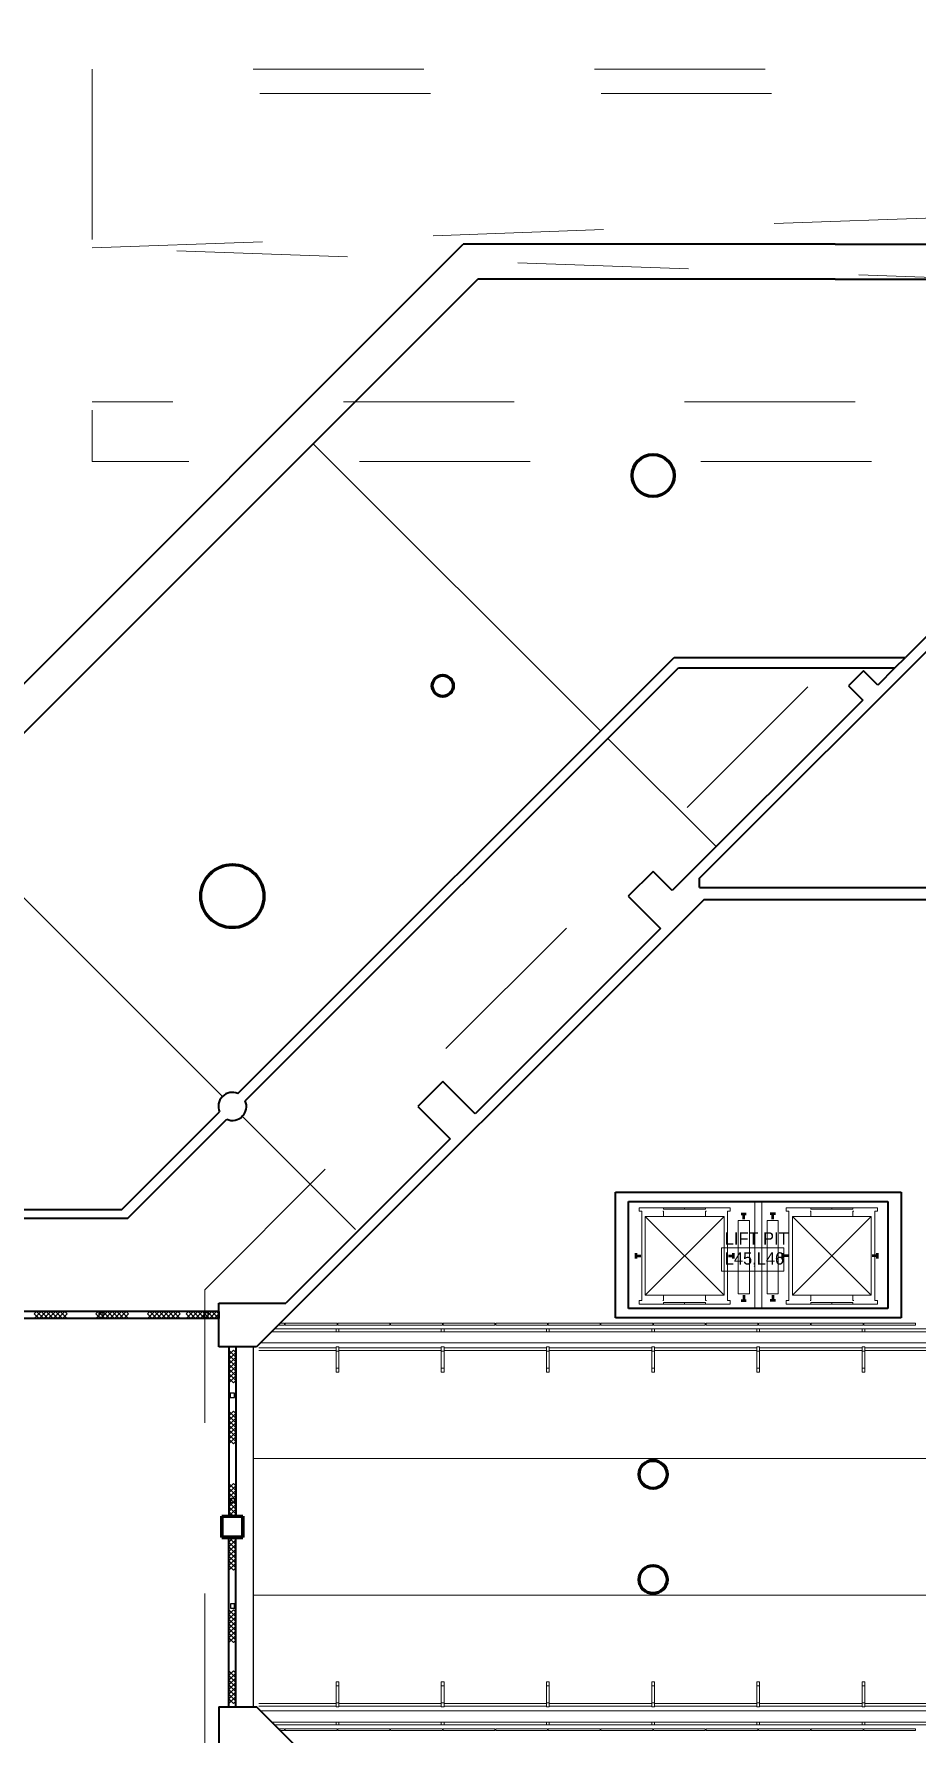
# Model space of a CAD drawing. Header units: metres. Extents: x 1807 to 3745, y 842 to 1968.
# Drawn here: x 3252.34 to 3277.5, y 1416.12 to 1464.6 of the extents above; entities that cross this region are included whole.
import ezdxf
from ezdxf.enums import TextEntityAlignment as Align

# ---------------------------------------------------------------- set-up
doc = ezdxf.new("R2010")
doc.units = ezdxf.units.M
doc.header["$MEASUREMENT"] = 0
doc.linetypes.add('DGN2', pattern=[9.732586, 4.866293, -4.866293])
doc.layers.get('0').update_dxf_attribs({"lineweight": 0})
for name, color, linetype, lineweight in [('Level 1', 7, 'Continuous', 0), ('Level 31', 7, 'Continuous', 0), ('Level 33', 7, 'Continuous', 0)]:
    doc.layers.add(name, color=color, linetype=linetype, lineweight=lineweight)
doc.styles.add('Style-CHAR_FAST_FONT', font='CHAR_FAST_FONT.shx', dxfattribs={"height": 0.2})

# ---------------------------------------------------------------- blocks, each defined once
blk = doc.blocks.new('AnonymusCell_350')
at = {"layer": 'Level 33', "color": 7, "linetype": 'Continuous', "lineweight": 13, "extrusion": (0, 0, -1)}
blk.add_lwpolyline([(0.887, -0.333), (-0.887, -0.333), (-0.887, 0.33), (0.887, 0.33)], close=True, dxfattribs=at)
at = {"layer": 'Level 33', "color": 7, "linetype": 'Continuous', "lineweight": 13, "insert": (-0.795, 0), "char_height": 0.35, "width": 2.54949, "attachment_point": 4, "line_spacing_factor": 0.25, "style": 'Style-CHAR_FAST_FONT'}
blk.add_mtext('L45,L46', dxfattribs=at)

msp = doc.modelspace()

# ---------------------------------------------------------------- linework, layer by layer
at = {"layer": 'Level 1', "color": 7, "linetype": 'DGN2', "lineweight": 0}
for p, q in [((3257.21, 1428.766), (3371.21, 1542.766)), ((3321.856, 1463.6), (3254, 1463.6)), ((3254, 1463.6), (3254, 1452.4)), ((3322.045, 1462.9), (3254, 1462.9)), ((3254, 1458.5), (3378, 1462.9)), ((3378, 1454.1), (3254, 1458.5)), ((3324.43, 1454.1), (3254, 1454.1)), ((3324.89, 1452.4), (3254, 1452.4)), ((3257.21, 1415.234), (3257.21, 1428.766))]:
    msp.add_line(p, q, dxfattribs=at)
at = {"layer": 'Level 1', "color": 7, "linetype": 'Continuous', "lineweight": 40}
for p, q in [((3271.323, 1440.51), (3298.399, 1467.586)), ((3248.402, 1442.417), (3264.586, 1458.6)), ((3275.19, 1458.6), (3264.586, 1458.6)), ((3275.19, 1458.6), (3288.565, 1458.6)), ((3248.969, 1441.569), (3265, 1457.6)), ((3275.19, 1457.6), (3265, 1457.6)), ((3275.19, 1457.6), (3287.989, 1457.6)), ((3281.77, 1451.381), (3277.199, 1446.81)), ((3258.156, 1434.368), (3270.598, 1446.81)), ((3270.598, 1446.81), (3277.199, 1446.81)), ((3276.899, 1446.51), (3277.199, 1446.81)), ((3258.368, 1434.156), (3270.722, 1446.51)), ((3270.722, 1446.51), (3276.899, 1446.51)), ((3276, 1446.424), (3275.576, 1446)), ((3276.407, 1446.018), (3276, 1446.424)), ((3276.899, 1446.51), (3276.407, 1446.018)), ((3275.576, 1446), (3275.982, 1445.593)), ((3275.982, 1445.593), (3270.548, 1440.159)), ((3270, 1440.707), (3269.293, 1440)), ((3270.548, 1440.159), (3270, 1440.707)), ((3271.323, 1440.25), (3271.323, 1440.51)), ((3271.456, 1439.9), (3258.691, 1427.135)), ((3269.293, 1440), (3270.214, 1439.079)), ((3271.323, 1440.25), (3281.85, 1440.25)), ((3271.456, 1439.9), (3281.613, 1439.9)), ((3270.214, 1439.079), (3264.921, 1433.786)), ((3264, 1434.707), (3263.293, 1434)), ((3264.921, 1433.786), (3264, 1434.707)), ((3254.838, 1431.05), (3257.632, 1433.844)), ((3255.012, 1430.8), (3257.844, 1433.632)), ((3263.293, 1434), (3264.214, 1433.079)), ((3264.214, 1433.079), (3259.525, 1428.39)), ((3268.925, 1427.965), (3268.925, 1431.555)), ((3268.925, 1431.555), (3277.075, 1431.555)), ((3269.3, 1431.285), (3276.7, 1431.285)), ((3269.3, 1428.235), (3269.3, 1431.285)), ((3276.7, 1431.285), (3276.7, 1428.235)), ((3277.075, 1431.555), (3277.075, 1427.965)), ((3255.012, 1430.8), (3122.5, 1430.8)), ((3254.838, 1431.05), (3168.65, 1431.05)), ((3257.61, 1427.135), (3257.61, 1428.39)), ((3257.61, 1428.39), (3259.525, 1428.39)), ((3276.7, 1428.235), (3269.3, 1428.235)), ((3257.61, 1428.15), (3250.61, 1428.15)), ((3257.61, 1427.95), (3250.61, 1427.95)), ((3257.61, 1428.15), (3257.61, 1427.95)), ((3277.075, 1427.965), (3268.925, 1427.965)), ((3258.691, 1427.135), (3257.61, 1427.135)), ((3257.9, 1427.141), (3257.9, 1422.306)), ((3258.1, 1427.141), (3258.1, 1422.306)), ((3257.9, 1416.865), (3257.9, 1421.7)), ((3258.1, 1416.865), (3258.1, 1421.7)), ((3257.61, 1416.865), (3258.691, 1416.865)), ((3257.61, 1416.865), (3257.61, 1415.61)), ((3271.456, 1404.1), (3258.691, 1416.865))]:
    msp.add_line(p, q, dxfattribs=at)
at = {"layer": 'Level 1', "color": 7, "linetype": 'Continuous', "lineweight": 13}
for p, q in [((3265, 1457.6), (3248.969, 1441.569)), ((3284.736, 1457.6), (3265, 1457.6)), ((3260.307, 1452.907), (3268.501, 1444.713)), ((3268.713, 1444.501), (3271.801, 1441.412)), ((3249.7, 1442.3), (3257.717, 1434.283)), ((3258.283, 1433.717), (3261.509, 1430.491)), ((3259.366, 1427.81), (3259.49, 1427.81)), ((3259.49, 1427.81), (3259.49, 1427.76)), ((3259.51, 1427.76), (3259.51, 1427.81)), ((3259.51, 1427.81), (3260.99, 1427.81)), ((3260.99, 1427.81), (3260.99, 1427.76)), ((3261.01, 1427.76), (3261.01, 1427.81)), ((3261.01, 1427.81), (3262.49, 1427.81)), ((3262.49, 1427.81), (3262.49, 1427.76)), ((3262.51, 1427.76), (3262.51, 1427.81)), ((3262.51, 1427.81), (3263.99, 1427.81)), ((3263.99, 1427.81), (3263.99, 1427.76)), ((3264.01, 1427.76), (3264.01, 1427.81)), ((3264.01, 1427.81), (3265.49, 1427.81)), ((3265.49, 1427.81), (3265.49, 1427.76)), ((3265.51, 1427.76), (3265.51, 1427.81)), ((3265.51, 1427.81), (3266.99, 1427.81)), ((3266.99, 1427.81), (3266.99, 1427.76)), ((3267.01, 1427.76), (3267.01, 1427.81)), ((3267.01, 1427.81), (3268.49, 1427.81)), ((3268.49, 1427.81), (3268.49, 1427.76)), ((3268.51, 1427.76), (3268.51, 1427.81)), ((3268.51, 1427.81), (3269.99, 1427.81)), ((3269.99, 1427.81), (3269.99, 1427.76)), ((3270.01, 1427.76), (3270.01, 1427.81)), ((3270.01, 1427.81), (3271.49, 1427.81)), ((3271.49, 1427.81), (3271.49, 1427.76)), ((3271.51, 1427.76), (3271.51, 1427.81)), ((3271.51, 1427.81), (3272.99, 1427.81)), ((3272.99, 1427.81), (3272.99, 1427.76)), ((3273.01, 1427.76), (3273.01, 1427.81)), ((3273.01, 1427.81), (3274.49, 1427.81)), ((3274.49, 1427.81), (3274.49, 1427.76)), ((3274.51, 1427.76), (3274.51, 1427.81)), ((3274.51, 1427.81), (3275.99, 1427.81)), ((3275.99, 1427.81), (3275.99, 1427.76)), ((3276.01, 1427.76), (3276.01, 1427.81)), ((3276.01, 1427.81), (3277.49, 1427.81)), ((3277.49, 1427.81), (3277.49, 1427.76)), ((3260.96, 1427.65), (3261.04, 1427.65)), ((3260.96, 1427.57), (3260.96, 1427.65)), ((3261.04, 1427.57), (3260.96, 1427.57)), ((3261.04, 1427.65), (3261.04, 1427.57)), ((3263.96, 1427.65), (3264.04, 1427.65)), ((3263.96, 1427.57), (3263.96, 1427.65)), ((3264.04, 1427.57), (3263.96, 1427.57)), ((3264.04, 1427.65), (3264.04, 1427.57)), ((3266.96, 1427.65), (3267.04, 1427.65)), ((3266.96, 1427.57), (3266.96, 1427.65)), ((3267.04, 1427.57), (3266.96, 1427.57)), ((3267.04, 1427.65), (3267.04, 1427.57)), ((3269.96, 1427.65), (3270.04, 1427.65)), ((3269.96, 1427.57), (3269.96, 1427.65)), ((3270.04, 1427.57), (3269.96, 1427.57)), ((3270.04, 1427.65), (3270.04, 1427.57)), ((3272.96, 1427.65), (3273.04, 1427.65)), ((3272.96, 1427.57), (3272.96, 1427.65)), ((3273.04, 1427.57), (3272.96, 1427.57)), ((3273.04, 1427.65), (3273.04, 1427.57)), ((3275.96, 1427.65), (3276.04, 1427.65)), ((3275.96, 1427.57), (3275.96, 1427.65)), ((3276.04, 1427.57), (3275.96, 1427.57)), ((3276.04, 1427.65), (3276.04, 1427.57)), ((3258.806, 1427.25), (3341.71, 1427.25)), ((3260.96, 1427.135), (3261.04, 1427.135)), ((3260.96, 1427.015), (3260.96, 1427.135)), ((3261.04, 1427.015), (3260.96, 1427.015)), ((3261.04, 1427.135), (3261.04, 1427.015)), ((3263.96, 1427.135), (3264.04, 1427.135)), ((3263.96, 1427.015), (3263.96, 1427.135)), ((3264.04, 1427.015), (3263.96, 1427.015)), ((3264.04, 1427.135), (3264.04, 1427.015)), ((3266.96, 1427.135), (3267.04, 1427.135)), ((3266.96, 1427.015), (3266.96, 1427.135)), ((3267.04, 1427.015), (3266.96, 1427.015)), ((3267.04, 1427.135), (3267.04, 1427.015)), ((3269.96, 1427.135), (3270.04, 1427.135)), ((3269.96, 1427.015), (3269.96, 1427.135)), ((3270.04, 1427.015), (3269.96, 1427.015)), ((3270.04, 1427.135), (3270.04, 1427.015)), ((3272.96, 1427.135), (3273.04, 1427.135)), ((3272.96, 1427.015), (3272.96, 1427.135)), ((3273.04, 1427.015), (3272.96, 1427.015)), ((3273.04, 1427.135), (3273.04, 1427.015)), ((3275.96, 1427.135), (3276.04, 1427.135)), ((3275.96, 1427.015), (3275.96, 1427.135)), ((3276.04, 1427.015), (3275.96, 1427.015)), ((3276.04, 1427.135), (3276.04, 1427.015)), ((3260.96, 1426.535), (3261.04, 1426.535)), ((3260.96, 1426.415), (3260.96, 1426.535)), ((3261.04, 1426.415), (3260.96, 1426.415)), ((3261.04, 1426.535), (3261.04, 1426.415)), ((3263.96, 1426.535), (3264.04, 1426.535)), ((3263.96, 1426.415), (3263.96, 1426.535)), ((3264.04, 1426.415), (3263.96, 1426.415)), ((3264.04, 1426.535), (3264.04, 1426.415)), ((3266.96, 1426.535), (3267.04, 1426.535)), ((3266.96, 1426.415), (3266.96, 1426.535)), ((3267.04, 1426.415), (3266.96, 1426.415)), ((3267.04, 1426.535), (3267.04, 1426.415)), ((3269.96, 1426.535), (3270.04, 1426.535)), ((3269.96, 1426.415), (3269.96, 1426.535)), ((3270.04, 1426.415), (3269.96, 1426.415)), ((3270.04, 1426.535), (3270.04, 1426.415)), ((3272.96, 1426.535), (3273.04, 1426.535)), ((3272.96, 1426.415), (3272.96, 1426.535)), ((3273.04, 1426.415), (3272.96, 1426.415)), ((3273.04, 1426.535), (3273.04, 1426.415)), ((3275.96, 1426.535), (3276.04, 1426.535)), ((3275.96, 1426.415), (3275.96, 1426.535)), ((3276.04, 1426.415), (3275.96, 1426.415)), ((3276.04, 1426.535), (3276.04, 1426.415)), ((3341.71, 1423.95), (3258.591, 1423.95)), ((3341.71, 1420.05), (3258.591, 1420.05)), ((3261.04, 1417.585), (3260.96, 1417.585)), ((3260.96, 1417.585), (3260.96, 1417.465)), ((3261.04, 1417.465), (3261.04, 1417.585)), ((3264.04, 1417.585), (3263.96, 1417.585)), ((3263.96, 1417.585), (3263.96, 1417.465)), ((3264.04, 1417.465), (3264.04, 1417.585)), ((3267.04, 1417.585), (3266.96, 1417.585)), ((3266.96, 1417.585), (3266.96, 1417.465)), ((3267.04, 1417.465), (3267.04, 1417.585)), ((3270.04, 1417.585), (3269.96, 1417.585)), ((3269.96, 1417.585), (3269.96, 1417.465)), ((3270.04, 1417.465), (3270.04, 1417.585)), ((3273.04, 1417.585), (3272.96, 1417.585)), ((3272.96, 1417.585), (3272.96, 1417.465)), ((3273.04, 1417.465), (3273.04, 1417.585)), ((3276.04, 1417.585), (3275.96, 1417.585)), ((3275.96, 1417.585), (3275.96, 1417.465)), ((3276.04, 1417.465), (3276.04, 1417.585)), ((3260.96, 1417.465), (3261.04, 1417.465)), ((3263.96, 1417.465), (3264.04, 1417.465)), ((3266.96, 1417.465), (3267.04, 1417.465)), ((3269.96, 1417.465), (3270.04, 1417.465)), ((3272.96, 1417.465), (3273.04, 1417.465)), ((3275.96, 1417.465), (3276.04, 1417.465)), ((3258.793, 1416.75), (3341.71, 1416.75)), ((3261.04, 1416.985), (3260.96, 1416.985)), ((3260.96, 1416.985), (3260.96, 1416.865)), ((3260.96, 1416.865), (3261.04, 1416.865)), ((3261.04, 1416.865), (3261.04, 1416.985)), ((3264.04, 1416.985), (3263.96, 1416.985)), ((3263.96, 1416.985), (3263.96, 1416.865)), ((3263.96, 1416.865), (3264.04, 1416.865)), ((3264.04, 1416.865), (3264.04, 1416.985)), ((3267.04, 1416.985), (3266.96, 1416.985)), ((3266.96, 1416.985), (3266.96, 1416.865)), ((3266.96, 1416.865), (3267.04, 1416.865)), ((3267.04, 1416.865), (3267.04, 1416.985)), ((3270.04, 1416.985), (3269.96, 1416.985)), ((3269.96, 1416.985), (3269.96, 1416.865)), ((3269.96, 1416.865), (3270.04, 1416.865)), ((3270.04, 1416.865), (3270.04, 1416.985)), ((3273.04, 1416.985), (3272.96, 1416.985)), ((3272.96, 1416.985), (3272.96, 1416.865)), ((3272.96, 1416.865), (3273.04, 1416.865)), ((3273.04, 1416.865), (3273.04, 1416.985)), ((3276.04, 1416.985), (3275.96, 1416.985)), ((3275.96, 1416.985), (3275.96, 1416.865)), ((3275.96, 1416.865), (3276.04, 1416.865)), ((3276.04, 1416.865), (3276.04, 1416.985)), ((3259.366, 1416.19), (3259.49, 1416.19)), ((3259.49, 1416.19), (3259.49, 1416.24)), ((3259.51, 1416.24), (3259.51, 1416.19)), ((3259.51, 1416.19), (3260.99, 1416.19)), ((3261.04, 1416.43), (3260.96, 1416.43)), ((3260.96, 1416.43), (3260.96, 1416.35)), ((3260.96, 1416.35), (3261.04, 1416.35)), ((3260.99, 1416.19), (3260.99, 1416.24)), ((3261.01, 1416.24), (3261.01, 1416.19)), ((3261.01, 1416.19), (3262.49, 1416.19)), ((3261.04, 1416.35), (3261.04, 1416.43)), ((3262.49, 1416.19), (3262.49, 1416.24)), ((3262.51, 1416.24), (3262.51, 1416.19)), ((3262.51, 1416.19), (3263.99, 1416.19)), ((3264.04, 1416.43), (3263.96, 1416.43)), ((3263.96, 1416.43), (3263.96, 1416.35)), ((3263.96, 1416.35), (3264.04, 1416.35)), ((3263.99, 1416.19), (3263.99, 1416.24)), ((3264.01, 1416.24), (3264.01, 1416.19)), ((3264.01, 1416.19), (3265.49, 1416.19)), ((3264.04, 1416.35), (3264.04, 1416.43)), ((3265.49, 1416.19), (3265.49, 1416.24)), ((3265.51, 1416.24), (3265.51, 1416.19)), ((3265.51, 1416.19), (3266.99, 1416.19)), ((3267.04, 1416.43), (3266.96, 1416.43)), ((3266.96, 1416.43), (3266.96, 1416.35)), ((3266.96, 1416.35), (3267.04, 1416.35)), ((3266.99, 1416.19), (3266.99, 1416.24)), ((3267.01, 1416.24), (3267.01, 1416.19)), ((3267.01, 1416.19), (3268.49, 1416.19)), ((3267.04, 1416.35), (3267.04, 1416.43)), ((3268.49, 1416.19), (3268.49, 1416.24)), ((3268.51, 1416.24), (3268.51, 1416.19)), ((3268.51, 1416.19), (3269.99, 1416.19)), ((3270.04, 1416.43), (3269.96, 1416.43)), ((3269.96, 1416.43), (3269.96, 1416.35)), ((3269.96, 1416.35), (3270.04, 1416.35)), ((3269.99, 1416.19), (3269.99, 1416.24)), ((3270.01, 1416.24), (3270.01, 1416.19)), ((3270.01, 1416.19), (3271.49, 1416.19)), ((3270.04, 1416.35), (3270.04, 1416.43)), ((3271.49, 1416.19), (3271.49, 1416.24)), ((3271.51, 1416.24), (3271.51, 1416.19)), ((3271.51, 1416.19), (3272.99, 1416.19)), ((3273.04, 1416.43), (3272.96, 1416.43)), ((3272.96, 1416.43), (3272.96, 1416.35)), ((3272.96, 1416.35), (3273.04, 1416.35)), ((3272.99, 1416.19), (3272.99, 1416.24)), ((3273.01, 1416.24), (3273.01, 1416.19)), ((3273.01, 1416.19), (3274.49, 1416.19)), ((3273.04, 1416.35), (3273.04, 1416.43)), ((3274.49, 1416.19), (3274.49, 1416.24)), ((3274.51, 1416.24), (3274.51, 1416.19)), ((3274.51, 1416.19), (3275.99, 1416.19)), ((3276.04, 1416.43), (3275.96, 1416.43)), ((3275.96, 1416.43), (3275.96, 1416.35)), ((3275.96, 1416.35), (3276.04, 1416.35)), ((3275.99, 1416.19), (3275.99, 1416.24)), ((3276.01, 1416.24), (3276.01, 1416.19)), ((3276.01, 1416.19), (3277.49, 1416.19)), ((3276.04, 1416.35), (3276.04, 1416.43)), ((3277.49, 1416.19), (3277.49, 1416.24))]:
    msp.add_line(p, q, dxfattribs=at)
at = {"layer": 'Level 1', "color": 7, "linetype": 'Continuous', "lineweight": 0}
for p, q in [((3272.9, 1431.285), (3272.9, 1428.235)), ((3273.1, 1431.285), (3273.1, 1428.235)), ((3269.6, 1431.11), (3272.2, 1431.11)), ((3269.6, 1431.01), (3269.6, 1431.11)), ((3272.2, 1431.11), (3269.6, 1431.11)), ((3269.6, 1431.01), (3269.675, 1431.01)), ((3269.675, 1431.01), (3269.675, 1428.46)), ((3269.775, 1430.86), (3269.775, 1428.61)), ((3272.025, 1430.86), (3269.775, 1428.61)), ((3269.775, 1430.86), (3272.025, 1428.61)), ((3269.775, 1430.86), (3272.025, 1430.86)), ((3270.278, 1431.01), (3270.3, 1431.01)), ((3270.9, 1431.11), (3270.3, 1431.11)), ((3270.3, 1431.11), (3270.3, 1431.07)), ((3270.3, 1431.07), (3270.9, 1431.07)), ((3270.3, 1430.86), (3270.3, 1431.01)), ((3270.9, 1431.07), (3270.9, 1431.11)), ((3270.9, 1431.11), (3271.5, 1431.11)), ((3270.9, 1431.07), (3270.9, 1431.11)), ((3271.5, 1431.07), (3270.9, 1431.07)), ((3271.5, 1431.11), (3271.5, 1431.07)), ((3271.5, 1430.86), (3271.5, 1431.01)), ((3271.522, 1431.01), (3271.5, 1431.01)), ((3272.025, 1428.61), (3272.025, 1430.86)), ((3272.125, 1431.01), (3272.125, 1428.46)), ((3272.2, 1431.01), (3272.125, 1431.01)), ((3272.2, 1431.01), (3272.2, 1431.11)), ((3272.748, 1430.744), (3272.428, 1430.744)), ((3272.428, 1430.744), (3272.428, 1428.651)), ((3272.748, 1428.651), (3272.748, 1430.744)), ((3273.252, 1428.651), (3273.252, 1430.744)), ((3273.252, 1430.744), (3273.572, 1430.744)), ((3273.572, 1430.744), (3273.572, 1428.651)), ((3276.4, 1431.11), (3273.8, 1431.11)), ((3273.8, 1431.11), (3276.4, 1431.11)), ((3273.8, 1431.01), (3273.8, 1431.11)), ((3273.8, 1431.01), (3273.875, 1431.01)), ((3273.875, 1431.01), (3273.875, 1428.46)), ((3273.975, 1428.61), (3273.975, 1430.86)), ((3273.975, 1430.86), (3276.225, 1428.61)), ((3276.225, 1430.86), (3273.975, 1428.61)), ((3276.225, 1430.86), (3273.975, 1430.86)), ((3274.478, 1431.01), (3274.5, 1431.01)), ((3275.1, 1431.11), (3274.5, 1431.11)), ((3274.5, 1431.11), (3274.5, 1431.07)), ((3274.5, 1431.07), (3275.1, 1431.07)), ((3274.5, 1430.86), (3274.5, 1431.01)), ((3275.1, 1431.07), (3275.1, 1431.11)), ((3275.1, 1431.07), (3275.1, 1431.11)), ((3275.1, 1431.11), (3275.7, 1431.11)), ((3275.7, 1431.07), (3275.1, 1431.07)), ((3275.7, 1431.11), (3275.7, 1431.07)), ((3275.7, 1430.86), (3275.7, 1431.01)), ((3275.722, 1431.01), (3275.7, 1431.01)), ((3276.225, 1430.86), (3276.225, 1428.61)), ((3276.325, 1431.01), (3276.325, 1428.46)), ((3276.4, 1431.01), (3276.325, 1431.01)), ((3276.4, 1431.01), (3276.4, 1431.11)), ((3269.6, 1428.46), (3269.6, 1428.36)), ((3269.6, 1428.46), (3269.675, 1428.46)), ((3269.6, 1428.36), (3272.2, 1428.36)), ((3272.2, 1428.36), (3269.6, 1428.36)), ((3269.775, 1428.61), (3272.025, 1428.61)), ((3270.278, 1428.46), (3270.3, 1428.46)), ((3270.3, 1428.61), (3270.3, 1428.46)), ((3270.3, 1428.4), (3270.9, 1428.4)), ((3270.3, 1428.36), (3270.3, 1428.4)), ((3270.9, 1428.36), (3270.3, 1428.36)), ((3271.5, 1428.4), (3270.9, 1428.4)), ((3270.9, 1428.4), (3270.9, 1428.36)), ((3270.9, 1428.4), (3270.9, 1428.36)), ((3270.9, 1428.36), (3271.5, 1428.36)), ((3271.5, 1428.61), (3271.5, 1428.46)), ((3271.522, 1428.46), (3271.5, 1428.46)), ((3271.5, 1428.36), (3271.5, 1428.4)), ((3272.2, 1428.46), (3272.125, 1428.46)), ((3272.2, 1428.46), (3272.2, 1428.36)), ((3272.428, 1428.651), (3272.748, 1428.651)), ((3273.572, 1428.651), (3273.252, 1428.651)), ((3273.8, 1428.46), (3273.8, 1428.36)), ((3273.8, 1428.46), (3273.875, 1428.46)), ((3276.4, 1428.36), (3273.8, 1428.36)), ((3273.8, 1428.36), (3276.4, 1428.36)), ((3276.225, 1428.61), (3273.975, 1428.61)), ((3274.478, 1428.46), (3274.5, 1428.46)), ((3274.5, 1428.61), (3274.5, 1428.46)), ((3274.5, 1428.4), (3275.1, 1428.4)), ((3274.5, 1428.36), (3274.5, 1428.4)), ((3275.1, 1428.36), (3274.5, 1428.36)), ((3275.1, 1428.4), (3275.1, 1428.36)), ((3275.7, 1428.4), (3275.1, 1428.4)), ((3275.1, 1428.4), (3275.1, 1428.36)), ((3275.1, 1428.36), (3275.7, 1428.36)), ((3275.7, 1428.61), (3275.7, 1428.46)), ((3275.722, 1428.46), (3275.7, 1428.46)), ((3275.7, 1428.36), (3275.7, 1428.4)), ((3276.4, 1428.46), (3276.325, 1428.46)), ((3276.4, 1428.46), (3276.4, 1428.36)), ((3240.375, 1428.15), (3257.61, 1428.15)), ((3252.35, 1427.95), (3252.55, 1428.15)), ((3252.417, 1428.15), (3252.35, 1428.083)), ((3252.35, 1428.083), (3252.484, 1427.95)), ((3252.617, 1427.95), (3252.417, 1428.15)), ((3252.484, 1427.95), (3252.684, 1428.15)), ((3252.55, 1428.15), (3252.75, 1427.95)), ((3252.817, 1428.15), (3252.617, 1427.95)), ((3252.684, 1428.15), (3252.884, 1427.95)), ((3252.75, 1427.95), (3252.95, 1428.15)), ((3253.017, 1427.95), (3252.817, 1428.15)), ((3252.884, 1427.95), (3253.084, 1428.15)), ((3252.95, 1428.15), (3253.15, 1427.95)), ((3253.217, 1428.15), (3253.017, 1427.95)), ((3253.084, 1428.15), (3253.284, 1427.95)), ((3253.15, 1427.95), (3253.284, 1428.083)), ((3253.284, 1428.083), (3253.217, 1428.15)), ((3254.102, 1427.95), (3254.302, 1428.15)), ((3254.169, 1428.15), (3254.102, 1428.083)), ((3254.102, 1428.083), (3254.236, 1427.95)), ((3254.369, 1427.95), (3254.169, 1428.15)), ((3254.236, 1427.95), (3254.436, 1428.15)), ((3254.302, 1428.15), (3254.502, 1427.95)), ((3254.569, 1428.15), (3254.369, 1427.95)), ((3254.436, 1428.15), (3254.636, 1427.95)), ((3254.502, 1427.95), (3254.702, 1428.15)), ((3254.769, 1427.95), (3254.569, 1428.15)), ((3254.636, 1427.95), (3254.836, 1428.15)), ((3254.702, 1428.15), (3254.902, 1427.95)), ((3254.969, 1428.15), (3254.769, 1427.95)), ((3254.836, 1428.15), (3255.036, 1427.95)), ((3254.902, 1427.95), (3255.036, 1428.083)), ((3255.036, 1428.083), (3254.969, 1428.15)), ((3255.575, 1427.95), (3255.775, 1428.15)), ((3255.642, 1428.15), (3255.575, 1428.083)), ((3255.575, 1428.083), (3255.709, 1427.95)), ((3255.842, 1427.95), (3255.642, 1428.15)), ((3255.709, 1427.95), (3255.909, 1428.15)), ((3255.775, 1428.15), (3255.975, 1427.95)), ((3256.042, 1428.15), (3255.842, 1427.95)), ((3255.909, 1428.15), (3256.109, 1427.95)), ((3255.975, 1427.95), (3256.175, 1428.15)), ((3256.242, 1427.95), (3256.042, 1428.15)), ((3256.109, 1427.95), (3256.309, 1428.15)), ((3256.175, 1428.15), (3256.375, 1427.95)), ((3256.442, 1428.15), (3256.242, 1427.95)), ((3256.309, 1428.15), (3256.509, 1427.95)), ((3256.375, 1427.95), (3256.509, 1428.083)), ((3256.509, 1428.083), (3256.442, 1428.15)), ((3256.683, 1427.95), (3256.883, 1428.15)), ((3256.749, 1428.15), (3256.683, 1428.083)), ((3256.683, 1428.083), (3256.816, 1427.95)), ((3256.949, 1427.95), (3256.749, 1428.15)), ((3256.816, 1427.95), (3257.016, 1428.15)), ((3256.883, 1428.15), (3257.083, 1427.95)), ((3257.149, 1428.15), (3256.949, 1427.95)), ((3257.016, 1428.15), (3257.216, 1427.95)), ((3257.083, 1427.95), (3257.283, 1428.15)), ((3257.349, 1427.95), (3257.149, 1428.15)), ((3257.216, 1427.95), (3257.416, 1428.15)), ((3257.283, 1428.15), (3257.483, 1427.95)), ((3257.549, 1428.15), (3257.349, 1427.95)), ((3257.416, 1428.15), (3257.616, 1427.95)), ((3257.483, 1427.95), (3257.616, 1428.083)), ((3257.616, 1428.083), (3257.549, 1428.15)), ((3259.312, 1427.76), (3259.49, 1427.76)), ((3259.51, 1427.76), (3260.99, 1427.76)), ((3261.01, 1427.76), (3262.49, 1427.76)), ((3262.51, 1427.76), (3263.99, 1427.76)), ((3264.01, 1427.76), (3265.49, 1427.76)), ((3265.51, 1427.76), (3266.99, 1427.76)), ((3267.01, 1427.76), (3268.49, 1427.76)), ((3268.51, 1427.76), (3269.99, 1427.76)), ((3270.01, 1427.76), (3271.49, 1427.76)), ((3271.51, 1427.76), (3272.99, 1427.76)), ((3273.01, 1427.76), (3274.49, 1427.76)), ((3274.51, 1427.76), (3275.99, 1427.76)), ((3276.01, 1427.76), (3277.49, 1427.76)), ((3259.137, 1427.57), (3260.96, 1427.57)), ((3259.213, 1427.65), (3260.96, 1427.65)), ((3261.04, 1427.65), (3263.96, 1427.65)), ((3261.04, 1427.57), (3263.96, 1427.57)), ((3264.04, 1427.65), (3266.96, 1427.65)), ((3264.04, 1427.57), (3266.96, 1427.57)), ((3267.04, 1427.65), (3269.96, 1427.65)), ((3267.04, 1427.57), (3269.96, 1427.57)), ((3270.04, 1427.65), (3272.96, 1427.65)), ((3270.04, 1427.57), (3272.96, 1427.57)), ((3273.04, 1427.65), (3275.96, 1427.65)), ((3273.04, 1427.57), (3275.96, 1427.57)), ((3276.04, 1427.65), (3278.96, 1427.65)), ((3276.04, 1427.57), (3278.96, 1427.57)), ((3257.9, 1427.141), (3257.61, 1427.141)), ((3257.9, 1426.912), (3258.033, 1427.046)), ((3258.1, 1426.846), (3257.9, 1427.046)), ((3258.1, 1426.979), (3257.9, 1426.779)), ((3258.1, 1426.713), (3257.9, 1426.912)), ((3257.9, 1426.646), (3258.1, 1426.846)), ((3257.9, 1426.779), (3258.1, 1426.579)), ((3258.033, 1427.046), (3258.1, 1426.979)), ((3258.591, 1427.135), (3258.591, 1416.865)), ((3258.75, 1427.115), (3260.96, 1427.115)), ((3258.75, 1427.035), (3260.96, 1427.035)), ((3260.96, 1426.535), (3260.96, 1427.015)), ((3261.04, 1427.115), (3263.96, 1427.115)), ((3261.04, 1427.035), (3263.96, 1427.035)), ((3261.04, 1426.535), (3261.04, 1427.015)), ((3263.96, 1426.535), (3263.96, 1427.015)), ((3264.04, 1427.115), (3266.96, 1427.115)), ((3264.04, 1427.035), (3266.96, 1427.035)), ((3264.04, 1426.535), (3264.04, 1427.015)), ((3266.96, 1426.535), (3266.96, 1427.015)), ((3267.04, 1427.115), (3269.96, 1427.115)), ((3267.04, 1427.035), (3269.96, 1427.035)), ((3267.04, 1426.535), (3267.04, 1427.015)), ((3269.96, 1426.535), (3269.96, 1427.015)), ((3270.04, 1427.115), (3272.96, 1427.115)), ((3270.04, 1427.035), (3272.96, 1427.035)), ((3270.04, 1426.535), (3270.04, 1427.015)), ((3272.96, 1426.535), (3272.96, 1427.015)), ((3273.04, 1427.115), (3275.96, 1427.115)), ((3273.04, 1427.035), (3275.96, 1427.035)), ((3273.04, 1426.535), (3273.04, 1427.015)), ((3275.96, 1426.535), (3275.96, 1427.015)), ((3276.04, 1427.115), (3278.96, 1427.115)), ((3276.04, 1427.035), (3278.96, 1427.035)), ((3276.04, 1426.535), (3276.04, 1427.015)), ((3257.9, 1426.513), (3258.1, 1426.713)), ((3258.1, 1426.446), (3257.9, 1426.646)), ((3258.1, 1426.579), (3257.9, 1426.379)), ((3258.1, 1426.312), (3257.9, 1426.513)), ((3257.9, 1426.246), (3258.1, 1426.446)), ((3257.9, 1426.379), (3258.1, 1426.179)), ((3257.9, 1426.112), (3258.1, 1426.312)), ((3258.033, 1426.112), (3257.9, 1426.246)), ((3258.1, 1426.179), (3258.033, 1426.112)), ((3257.9, 1425.171), (3258.033, 1425.304)), ((3258.1, 1425.104), (3257.9, 1425.304)), ((3258.1, 1425.238), (3257.9, 1425.038)), ((3258.1, 1424.971), (3257.9, 1425.171)), ((3257.9, 1424.904), (3258.1, 1425.104)), ((3257.9, 1425.038), (3258.1, 1424.838)), ((3257.9, 1424.771), (3258.1, 1424.971)), ((3258.1, 1424.704), (3257.9, 1424.904)), ((3258.1, 1424.838), (3257.9, 1424.638)), ((3258.033, 1425.304), (3258.1, 1425.238)), ((3258.1, 1424.571), (3257.9, 1424.771)), ((3257.9, 1424.504), (3258.1, 1424.704)), ((3257.9, 1424.638), (3258.1, 1424.438)), ((3257.9, 1424.371), (3258.1, 1424.571)), ((3258.033, 1424.371), (3257.9, 1424.504)), ((3258.1, 1424.438), (3258.033, 1424.371)), ((3257.9, 1423.106), (3258.033, 1423.239)), ((3258.1, 1423.039), (3257.9, 1423.239)), ((3258.1, 1423.173), (3257.9, 1422.973)), ((3258.1, 1422.906), (3257.9, 1423.106)), ((3257.9, 1422.839), (3258.1, 1423.039)), ((3257.9, 1422.973), (3258.1, 1422.773)), ((3257.9, 1422.706), (3258.1, 1422.906)), ((3258.033, 1423.239), (3258.1, 1423.173)), ((3258.1, 1422.639), (3257.9, 1422.839)), ((3258.1, 1422.773), (3257.9, 1422.573)), ((3258.1, 1422.506), (3257.9, 1422.706)), ((3257.9, 1422.439), (3258.1, 1422.639)), ((3257.9, 1422.573), (3258.1, 1422.373)), ((3257.9, 1422.306), (3258.1, 1422.506)), ((3258.033, 1422.306), (3257.9, 1422.439)), ((3258.1, 1422.373), (3258.033, 1422.306)), ((3257.9, 1421.7), (3258.1, 1421.5)), ((3258.033, 1421.7), (3257.9, 1421.567)), ((3257.9, 1421.433), (3258.1, 1421.633)), ((3257.9, 1421.567), (3258.1, 1421.367)), ((3258.1, 1421.5), (3257.9, 1421.3)), ((3258.1, 1421.633), (3258.033, 1421.7)), ((3258.3, 1421.7), (3258.1, 1421.7)), ((3258.1, 1421.233), (3257.9, 1421.433)), ((3258.1, 1421.367), (3257.9, 1421.167)), ((3257.9, 1421.3), (3258.1, 1421.1)), ((3257.9, 1421.033), (3258.1, 1421.233)), ((3257.9, 1421.167), (3258.1, 1420.967)), ((3258.1, 1421.1), (3257.9, 1420.9)), ((3258.1, 1420.833), (3257.9, 1421.033)), ((3258.1, 1420.967), (3257.9, 1420.767)), ((3257.9, 1420.9), (3258.033, 1420.767)), ((3258.033, 1420.767), (3258.1, 1420.833)), ((3257.9, 1419.635), (3258.1, 1419.435)), ((3258.033, 1419.635), (3257.9, 1419.502)), ((3257.9, 1419.368), (3258.1, 1419.568)), ((3257.9, 1419.502), (3258.1, 1419.302)), ((3258.1, 1419.568), (3258.033, 1419.635)), ((3258.1, 1419.435), (3257.9, 1419.235)), ((3258.1, 1419.168), (3257.9, 1419.368)), ((3258.1, 1419.302), (3257.9, 1419.102)), ((3257.9, 1419.235), (3258.1, 1419.035)), ((3257.9, 1418.968), (3258.1, 1419.168)), ((3257.9, 1419.102), (3258.1, 1418.902)), ((3258.1, 1419.035), (3257.9, 1418.835)), ((3258.1, 1418.768), (3257.9, 1418.968)), ((3258.1, 1418.902), (3257.9, 1418.702)), ((3257.9, 1418.835), (3258.033, 1418.702)), ((3258.033, 1418.702), (3258.1, 1418.768)), ((3257.9, 1417.894), (3258.1, 1417.694)), ((3258.033, 1417.894), (3257.9, 1417.76)), ((3257.9, 1417.627), (3258.1, 1417.827)), ((3257.9, 1417.76), (3258.1, 1417.56)), ((3258.1, 1417.694), (3257.9, 1417.494)), ((3258.1, 1417.427), (3257.9, 1417.627)), ((3258.1, 1417.56), (3257.9, 1417.36)), ((3258.1, 1417.827), (3258.033, 1417.894)), ((3257.9, 1417.494), (3258.1, 1417.294)), ((3257.9, 1417.227), (3258.1, 1417.427)), ((3257.9, 1417.36), (3258.1, 1417.16)), ((3258.1, 1417.294), (3257.9, 1417.094)), ((3258.1, 1417.027), (3257.9, 1417.227)), ((3258.1, 1417.16), (3257.9, 1416.96)), ((3257.9, 1417.094), (3258.033, 1416.96)), ((3260.96, 1417.465), (3260.96, 1416.985)), ((3261.04, 1417.465), (3261.04, 1416.985)), ((3263.96, 1417.465), (3263.96, 1416.985)), ((3264.04, 1417.465), (3264.04, 1416.985)), ((3266.96, 1417.465), (3266.96, 1416.985)), ((3267.04, 1417.465), (3267.04, 1416.985)), ((3269.96, 1417.465), (3269.96, 1416.985)), ((3270.04, 1417.465), (3270.04, 1416.985)), ((3272.96, 1417.465), (3272.96, 1416.985)), ((3273.04, 1417.465), (3273.04, 1416.985)), ((3275.96, 1417.465), (3275.96, 1416.985)), ((3276.04, 1417.465), (3276.04, 1416.985)), ((3258.033, 1416.96), (3258.1, 1417.027)), ((3258.75, 1416.965), (3260.96, 1416.965)), ((3258.75, 1416.885), (3260.96, 1416.885)), ((3261.04, 1416.965), (3263.96, 1416.965)), ((3261.04, 1416.885), (3263.96, 1416.885)), ((3264.04, 1416.965), (3266.96, 1416.965)), ((3264.04, 1416.885), (3266.96, 1416.885)), ((3267.04, 1416.965), (3269.96, 1416.965)), ((3267.04, 1416.885), (3269.96, 1416.885)), ((3270.04, 1416.965), (3272.96, 1416.965)), ((3270.04, 1416.885), (3272.96, 1416.885)), ((3273.04, 1416.965), (3275.96, 1416.965)), ((3273.04, 1416.885), (3275.96, 1416.885)), ((3276.04, 1416.965), (3278.96, 1416.965)), ((3276.04, 1416.885), (3278.96, 1416.885)), ((3259.137, 1416.43), (3260.96, 1416.43)), ((3259.213, 1416.35), (3260.96, 1416.35)), ((3259.312, 1416.24), (3259.49, 1416.24)), ((3259.51, 1416.24), (3260.99, 1416.24)), ((3261.01, 1416.24), (3262.49, 1416.24)), ((3261.04, 1416.43), (3263.96, 1416.43)), ((3261.04, 1416.35), (3263.96, 1416.35)), ((3262.51, 1416.24), (3263.99, 1416.24)), ((3264.01, 1416.24), (3265.49, 1416.24)), ((3264.04, 1416.43), (3266.96, 1416.43)), ((3264.04, 1416.35), (3266.96, 1416.35)), ((3265.51, 1416.24), (3266.99, 1416.24)), ((3267.01, 1416.24), (3268.49, 1416.24)), ((3267.04, 1416.43), (3269.96, 1416.43)), ((3267.04, 1416.35), (3269.96, 1416.35)), ((3268.51, 1416.24), (3269.99, 1416.24)), ((3270.01, 1416.24), (3271.49, 1416.24)), ((3270.04, 1416.43), (3272.96, 1416.43)), ((3270.04, 1416.35), (3272.96, 1416.35)), ((3271.51, 1416.24), (3272.99, 1416.24)), ((3273.01, 1416.24), (3274.49, 1416.24)), ((3273.04, 1416.43), (3275.96, 1416.43)), ((3273.04, 1416.35), (3275.96, 1416.35)), ((3274.51, 1416.24), (3275.99, 1416.24)), ((3276.01, 1416.24), (3277.49, 1416.24)), ((3276.04, 1416.43), (3278.96, 1416.43)), ((3276.04, 1416.35), (3278.96, 1416.35))]:
    msp.add_line(p, q, dxfattribs=at)
at = {"layer": 'Level 1', "color": 7, "linetype": 'Continuous', "lineweight": 53}
for p, q in [((3272.51, 1430.93), (3272.66, 1430.93)), ((3272.585, 1430.786), (3272.585, 1430.93)), ((3273.49, 1430.93), (3273.34, 1430.93)), ((3273.415, 1430.786), (3273.415, 1430.93)), ((3269.506, 1429.81), (3269.506, 1429.66)), ((3269.506, 1429.735), (3269.65, 1429.735)), ((3272.15, 1429.735), (3272.294, 1429.735)), ((3272.294, 1429.66), (3272.294, 1429.81)), ((3273.706, 1429.66), (3273.706, 1429.81)), ((3273.85, 1429.735), (3273.706, 1429.735)), ((3276.394, 1429.735), (3276.25, 1429.735)), ((3276.394, 1429.81), (3276.394, 1429.66)), ((3272.51, 1428.465), (3272.66, 1428.465)), ((3272.585, 1428.609), (3272.585, 1428.465)), ((3273.49, 1428.465), (3273.34, 1428.465)), ((3273.415, 1428.609), (3273.415, 1428.465))]:
    msp.add_line(p, q, dxfattribs=at)
at = {"layer": 'Level 1', "color": 7, "linetype": 'Continuous', "lineweight": 30}
for p, q in [((3254.31, 1428.11), (3254.19, 1428.11)), ((3254.19, 1428.11), (3254.19, 1427.99)), ((3254.19, 1427.99), (3254.31, 1427.99)), ((3254.31, 1427.99), (3254.31, 1428.11)), ((3257.31, 1428.11), (3257.19, 1428.11)), ((3257.19, 1428.11), (3257.19, 1427.99)), ((3257.19, 1427.99), (3257.31, 1427.99)), ((3257.31, 1427.99), (3257.31, 1428.11)), ((3258.591, 1427.135), (3258.591, 1416.865)), ((3258.057, 1425.813), (3257.937, 1425.813)), ((3257.937, 1425.813), (3257.937, 1425.693)), ((3258.057, 1425.693), (3258.057, 1425.813)), ((3257.937, 1425.693), (3258.057, 1425.693)), ((3258.064, 1422.812), (3257.944, 1422.812)), ((3257.944, 1422.812), (3257.944, 1422.693)), ((3257.944, 1422.693), (3258.064, 1422.693)), ((3258.064, 1422.693), (3258.064, 1422.812)), ((3258.062, 1419.807), (3257.942, 1419.807)), ((3257.942, 1419.807), (3257.942, 1419.687)), ((3257.942, 1419.687), (3258.062, 1419.687)), ((3258.062, 1419.687), (3258.062, 1419.807))]:
    msp.add_line(p, q, dxfattribs=at)
at = {"layer": 'Level 1', "color": 7, "linetype": 'Continuous', "lineweight": 70}
for p, q in [((3257.7, 1422.306), (3258.3, 1422.306)), ((3257.7, 1421.706), (3257.7, 1422.306)), ((3258.3, 1422.3), (3257.7, 1422.3)), ((3257.7, 1422.3), (3257.7, 1421.7)), ((3258.3, 1422.306), (3258.3, 1421.706)), ((3258.3, 1421.7), (3258.3, 1422.3)), ((3258.3, 1421.706), (3257.7, 1421.706)), ((3257.7, 1421.7), (3258.3, 1421.7))]:
    msp.add_line(p, q, dxfattribs=at)
for centre, radius in [((3270, 1452), 0.6), ((3264, 1446), 0.3), ((3258, 1440), 0.9), ((3270, 1423.5), 0.4), ((3270, 1420.5), 0.4)]:
    msp.add_circle(centre, radius, dxfattribs=at)
at = {"layer": 'Level 1', "color": 7, "linetype": 'Continuous', "lineweight": 40}
for start, end in [(67.0219, 202.9683), (247.0317, 22.9803)]:
    msp.add_arc((3258, 1434), 0.4, start, end, dxfattribs=at)

# ---------------------------------------------------------------- block references
at = {"color": 7, "linetype": 'Continuous', "lineweight": 0}
msp.add_blockref('AnonymusCell_350', (3272.841, 1429.63), dxfattribs=at)

# ---------------------------------------------------------------- texts
at = {"layer": 'Level 31', "color": 7, "linetype": 'Continuous', "lineweight": 30, "style": 'Style-CHAR_FAST_FONT'}
msp.add_text('LIFT PIT', height=0.35, dxfattribs=at).set_placement((3272.046, 1430.232), align=Align.MIDDLE_LEFT)

doc.saveas('drawing.dxf')
